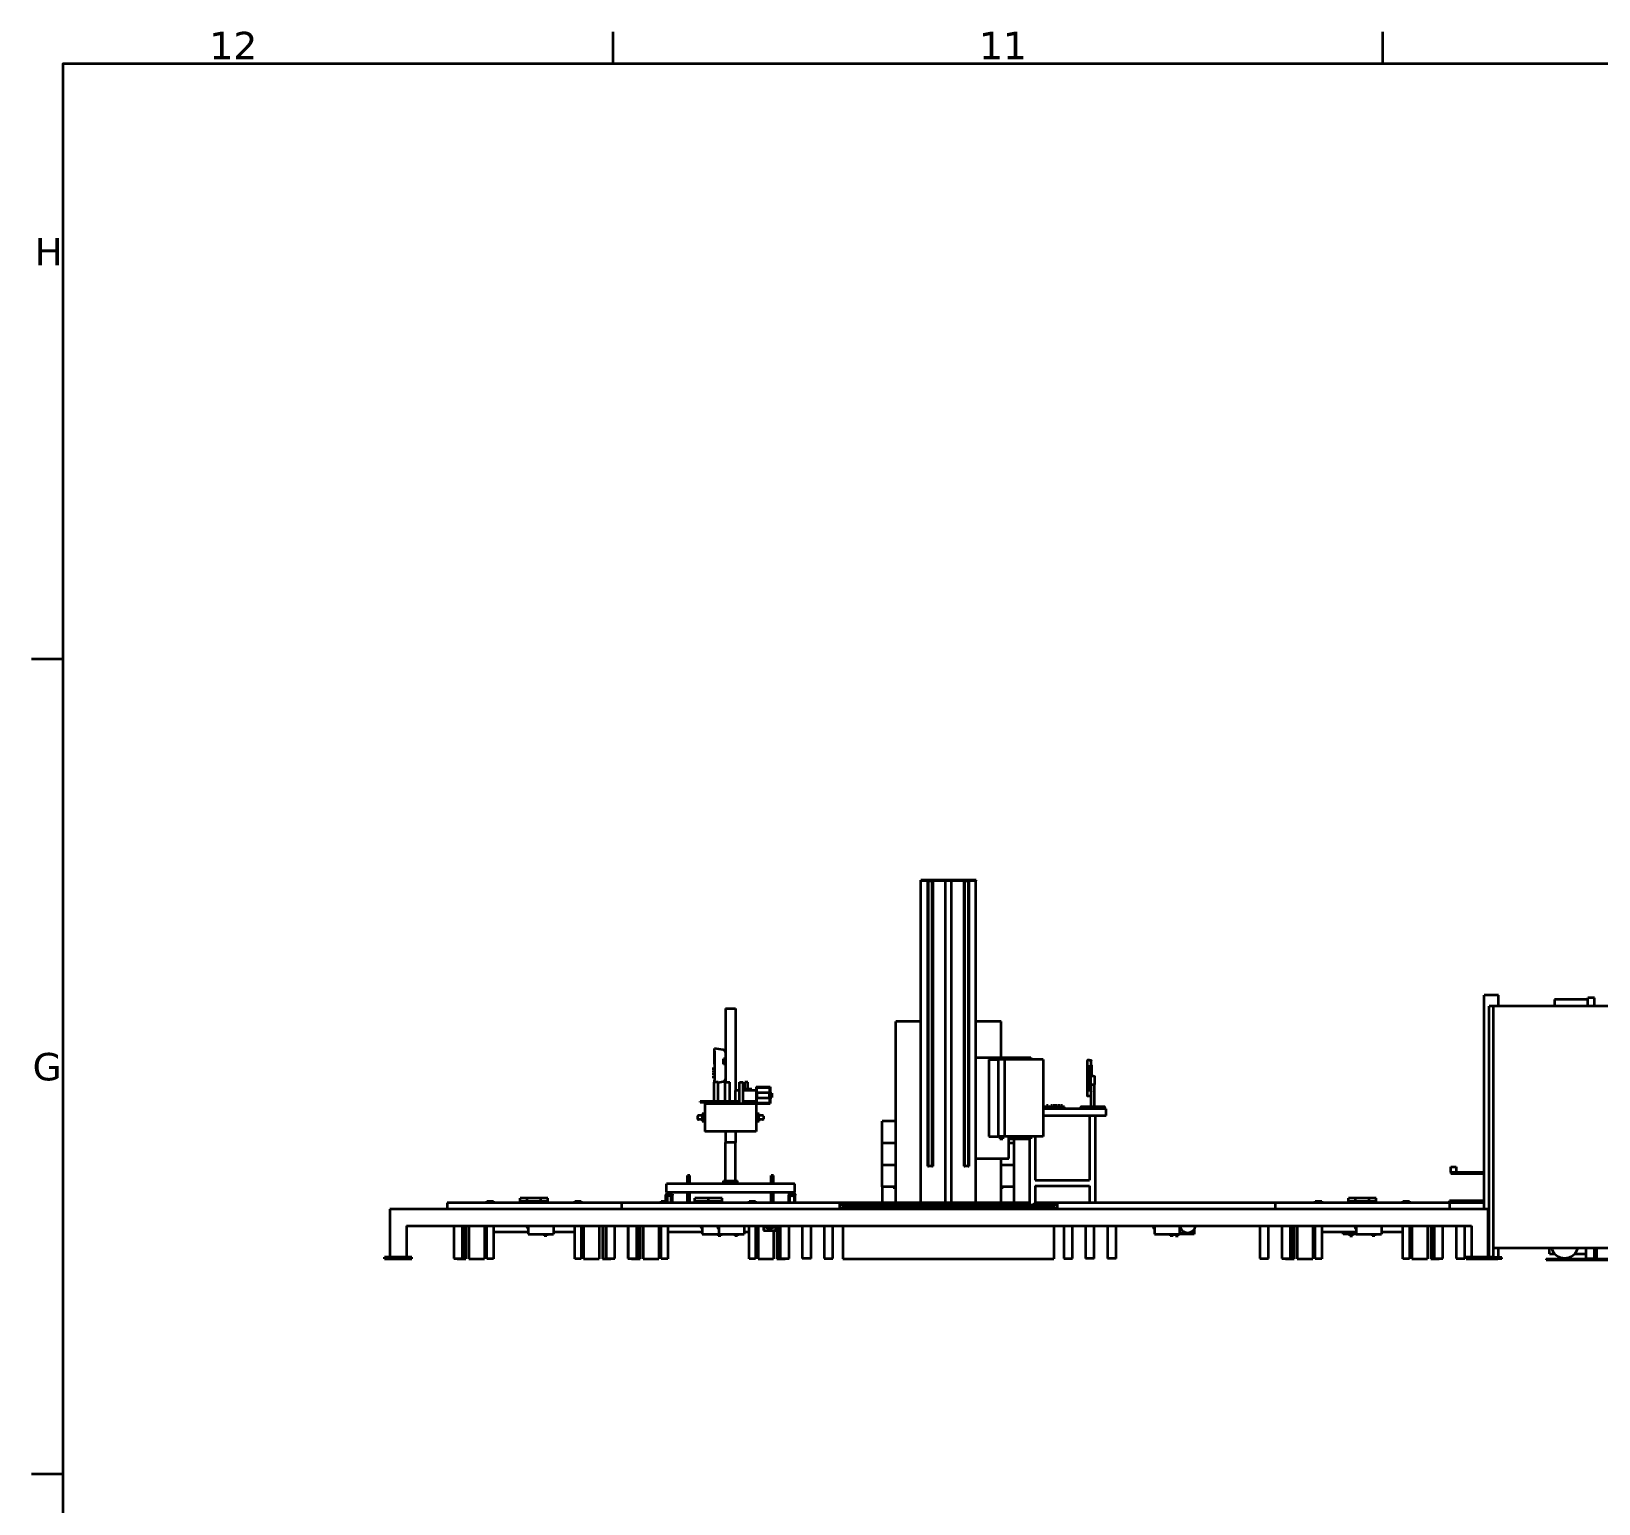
# Model space of a CAD drawing. Header units: millimetres. Extents: x 0 to 84100, y 0 to 59400.
# Drawn here: x 1710 to 15983, y 44282 to 57695 of the extents above; entities that cross this region are included whole.
import ezdxf

# ---------------------------------------------------------------- set-up
doc = ezdxf.new("R2010")
doc.units = ezdxf.units.MM
doc.header["$LTSCALE"] = 100
doc.layers.add('Border (ISO)', color=7, linetype='Continuous', lineweight=35)
doc.layers.add('Visible (ISO)', color=7, linetype='Continuous', lineweight=35)
doc.styles.add('Note Text (ISO)', font='verdana.ttf')

# ---------------------------------------------------------------- blocks, each defined once
blk = doc.blocks.new('Borders Default Border')
at = {"layer": 'Border (ISO)'}
for p, q in [((70.08, 574), (70.08, 576.9)), ((140.17, 574), (140.17, 576.9)), ((20, 519.75), (17.1, 519.75)), ((20, 445.5), (17.1, 445.5))]:
    blk.add_line(p, q, dxfattribs=at)
at = {"layer": 'Border (ISO)', "flags": 128}
blk.add_lwpolyline([(20, 20), (20, 574), (821, 574), (821, 20), (20, 20)], dxfattribs=at)
at = {"layer": 'Border (ISO)', "char_height": 2.5, "attachment_point": 7, "style": 'Note Text (ISO)'}
for s, insert in [('12', (33.31, 574.4)), ('11', (103.4, 574.4)), ('H', (17.39, 555.62)), ('G', (17.21, 481.33))]:
    blk.add_mtext(s, dxfattribs=dict(at, insert=insert))

msp = doc.modelspace()

# ---------------------------------------------------------------- linework, layer by layer
at = {"layer": 'Visible (ISO)'}
for p, q in [((10312.95, 49960.57), (9808.95, 49960.57)), ((9808.95, 49955.57), (9808.95, 49960.57)), ((9870.95, 49955.57), (9808.95, 49955.57)), ((9810.95, 47023.57), (9810.95, 49955.57)), ((9870.95, 49955.57), (9874.95, 49955.57)), ((9870.95, 49955.57), (9870.95, 47355.57)), ((9874.95, 49955.57), (9880.95, 49955.57)), ((9880.95, 47355.57), (9880.95, 49955.57)), ((9880.95, 49955.57), (9910.95, 49955.57)), ((9910.95, 49955.57), (9910.95, 47355.57)), ((9910.95, 49955.57), (9916.95, 49955.57)), ((9916.95, 49955.57), (9920.95, 49955.57)), ((10200.95, 49955.57), (9920.95, 49955.57)), ((9920.95, 47355.57), (9920.95, 49955.57)), ((10035.95, 47023.57), (10035.95, 49955.57)), ((10085.95, 49955.57), (10085.95, 47023.57)), ((10200.95, 49955.57), (10204.95, 49955.57)), ((10200.95, 49955.57), (10200.95, 47355.57)), ((10204.95, 49955.57), (10210.95, 49955.57)), ((10210.95, 49955.57), (10240.95, 49955.57)), ((10210.95, 47355.57), (10210.95, 49955.57)), ((10240.95, 49955.57), (10246.95, 49955.57)), ((10240.95, 49955.57), (10240.95, 47355.57)), ((10246.95, 49955.57), (10250.95, 49955.57)), ((10312.95, 49955.57), (10250.95, 49955.57)), ((10250.95, 47355.57), (10250.95, 49955.57)), ((10310.95, 47023.57), (10310.95, 49955.57)), ((10312.95, 49955.57), (10312.95, 49960.57)), ((14939.45, 46963.57), (14939.45, 48913.57)), ((15071.45, 48913.57), (14939.45, 48913.57)), ((15025.45, 48813.57), (14985.45, 48813.57)), ((14985.45, 46528.57), (14985.45, 48813.57)), ((16525.45, 48813.57), (15025.45, 48813.57)), ((15025.45, 46521.57), (15025.45, 48813.57)), ((15071.45, 48813.57), (15071.45, 48913.57)), ((15580.45, 48875.57), (15580.45, 48813.57)), ((15885.45, 48875.57), (15580.45, 48875.57)), ((15885.45, 48813.57), (15885.45, 48890.57)), ((15945.45, 48890.57), (15885.45, 48890.57)), ((15945.45, 48813.57), (15945.45, 48890.57)), ((8031.48, 48792.11), (8123.42, 48792.11)), ((8031.48, 48792.11), (8031.48, 48123.08)), ((8031.73, 48792.36), (8123.17, 48792.36)), ((8031.73, 48792.11), (8031.73, 48792.36)), ((8123.17, 48792.11), (8123.17, 48792.36)), ((8123.42, 48792.11), (8123.42, 48046.88)), ((9580.95, 47023.57), (9580.95, 48673.57)), ((9810.95, 48673.57), (9580.95, 48673.57)), ((10540.95, 48673.57), (10310.95, 48673.57)), ((10540.95, 48346.75), (10540.95, 48673.57)), ((7930.13, 48416.57), (7929.88, 48416.57)), ((7929.88, 48284.36), (7929.88, 48416.57)), ((7930.13, 48404.26), (7930.13, 48429.27)), ((8010.74, 48415.06), (7930.13, 48429.27)), ((7930.13, 48404.26), (7930.13, 48139.06)), ((7930.13, 48253.88), (7922.51, 48253.88)), ((7922.51, 48234.83), (7922.51, 48253.88)), ((7930.13, 48284.36), (7929.88, 48284.36)), ((8031.48, 48335.16), (8013.95, 48335.16)), ((8013.95, 48284.36), (8013.95, 48335.16)), ((8031.48, 48284.36), (8013.95, 48284.36)), ((10310.95, 48346.75), (10529.35, 48346.75)), ((10428.69, 48326.75), (10430.5, 48326.75)), ((10428.69, 48326.75), (10428.69, 47626.75)), ((10430.5, 48326.75), (10514.33, 48326.75)), ((10430.5, 48326.75), (10430.5, 47626.75)), ((10571.2, 48326.75), (10514.33, 48326.75)), ((10514.33, 48326.75), (10514.33, 47626.75)), ((10529.35, 48346.75), (10556.18, 48346.75)), ((10529.35, 48346.75), (10529.35, 48326.75)), ((10556.18, 48346.75), (10610.95, 48346.75)), ((10556.18, 48346.75), (10556.18, 48326.75)), ((10922.99, 48326.75), (10571.2, 48326.75)), ((10571.2, 48326.75), (10571.2, 47626.75)), ((10610.95, 48326.75), (10610.95, 48346.75)), ((10610.95, 48346.75), (10810.95, 48346.75)), ((10810.95, 48346.75), (10810.95, 48326.75)), ((10924.9, 48326.75), (10922.99, 48326.75)), ((10924.9, 48326.75), (10924.9, 47626.75)), ((11326.35, 48320.1), (11326.35, 47995.04)), ((11343.73, 48322.57), (11328.82, 48322.57)), ((11343.73, 48322.57), (11358.27, 48322.57)), ((11351.01, 48277.57), (11348.55, 48277.57)), ((11348.55, 48037.57), (11348.55, 48277.57)), ((11351.01, 48277.57), (11360.99, 48277.57)), ((11354.12, 48247.57), (11354.12, 48056.63)), ((11354.23, 48247.57), (11354.12, 48247.57)), ((11354.23, 48056.63), (11354.23, 48247.57)), ((11354.41, 48247.57), (11354.41, 48056.63)), ((11354.52, 48247.57), (11354.41, 48247.57)), ((11354.52, 48056.63), (11354.52, 48247.57)), ((11354.69, 48247.57), (11354.69, 48056.63)), ((11354.81, 48247.57), (11354.69, 48247.57)), ((11354.81, 48056.63), (11354.81, 48247.57)), ((11354.98, 48247.57), (11354.98, 48056.63)), ((11355.09, 48247.57), (11354.98, 48247.57)), ((11355.09, 48056.63), (11355.09, 48247.57)), ((11360.74, 48277.57), (11360.74, 48320.1)), ((11363.46, 48275.1), (11363.46, 48177.57)), ((7930.13, 48234.83), (7922.51, 48234.83)), ((7930.13, 48228.48), (7922.51, 48228.48)), ((7922.51, 48209.43), (7922.51, 48228.48)), ((7930.13, 48209.43), (7922.51, 48209.43)), ((7930.13, 48203.08), (7922.51, 48203.08)), ((7922.51, 48184.03), (7922.51, 48203.08)), ((7930.13, 48184.03), (7922.51, 48184.03)), ((7930.13, 48177.68), (7922.51, 48177.68)), ((7922.51, 48158.63), (7922.51, 48177.68)), ((7930.13, 48158.63), (7922.51, 48158.63)), ((7963.86, 48123.08), (7928.3, 48123.08)), ((7928.3, 47945.28), (7928.3, 48123.08)), ((7930.13, 48123.08), (7930.13, 48139.06)), ((7963.86, 48119.99), (8010.74, 48128.26)), ((7963.86, 47945.28), (7963.86, 48123.08)), ((8027.21, 48123.08), (8070.39, 48123.08)), ((8027.21, 47945.28), (8027.21, 48123.08)), ((8070.39, 47945.28), (8070.39, 48123.08)), ((8158.17, 48123.08), (8191.19, 48123.08)), ((8158.17, 47926.23), (8158.17, 48123.08)), ((8191.19, 47926.23), (8191.19, 48123.08)), ((8234.22, 48123.08), (8208.82, 48123.08)), ((8208.82, 48057.04), (8208.82, 48123.08)), ((8234.22, 48057.04), (8234.22, 48123.08)), ((11355.69, 48177.57), (11355.69, 48097.57)), ((11383.14, 48177.57), (11355.69, 48177.57)), ((11383.14, 48177.57), (11388.84, 48177.57)), ((11389.52, 48099.96), (11389.52, 47900.11)), ((11391.31, 48175.1), (11391.31, 48100.04)), ((8158.17, 48046.88), (8122.46, 48046.88)), ((8122.46, 47945.28), (8122.46, 48046.88)), ((8269.78, 48057.04), (8191.19, 48057.04)), ((8310.42, 48046.88), (8191.19, 48046.88)), ((8269.78, 48046.88), (8269.78, 48057.04)), ((8310.42, 48078.63), (8310.42, 47926.23)), ((8310.42, 48078.63), (8437.42, 48078.63)), ((8315.5, 48073.55), (8432.34, 48073.55)), ((8315.5, 48025.29), (8315.5, 48073.55)), ((8432.34, 48025.29), (8315.5, 48025.29)), ((8315.5, 48025.29), (8315.5, 47979.57)), ((8315.5, 47979.57), (8432.34, 47979.57)), ((8315.5, 47931.31), (8315.5, 47979.57)), ((8432.34, 48073.55), (8432.34, 48025.29)), ((8432.34, 47979.57), (8432.34, 48025.29)), ((8432.34, 47979.57), (8432.34, 47931.31)), ((8437.42, 48078.63), (8437.42, 47926.23)), ((8437.42, 48022.75), (8453.37, 48022.75)), ((8437.42, 47982.11), (8453.37, 47982.11)), ((8453.37, 48022.75), (8453.37, 47982.11)), ((11343.73, 47992.57), (11328.82, 47992.57)), ((11358.27, 47992.57), (11343.73, 47992.57)), ((11351.01, 48037.57), (11348.55, 48037.57)), ((11360.99, 48037.57), (11351.01, 48037.57)), ((11354.12, 48056.63), (11354.23, 48056.63)), ((11354.41, 48056.63), (11354.52, 48056.63)), ((11354.69, 48056.63), (11354.81, 48056.63)), ((11354.98, 48056.63), (11355.09, 48056.63)), ((11383.14, 48097.57), (11355.69, 48097.57)), ((11360.74, 47995.04), (11360.74, 48037.57)), ((11362.54, 47900.11), (11362.54, 48095.03)), ((11384.85, 48097.57), (11383.14, 48097.57)), ((7819.08, 47818.28), (7785.48, 47818.28)), ((8092.13, 47945.28), (7800.03, 47945.28)), ((7800.03, 47938.93), (7800.03, 47945.28)), ((7800.03, 47938.93), (8092.13, 47938.93)), ((7844.48, 47832.25), (7817.81, 47832.25)), ((7817.81, 47832.25), (7817.81, 47818.28)), ((7819.08, 47830.98), (7819.08, 47767.48)), ((7831.78, 47830.98), (7819.08, 47830.98)), ((7831.78, 47767.48), (7831.78, 47830.98)), ((7844.48, 47818.28), (7831.78, 47818.28)), ((7844.48, 47926.23), (7844.48, 47672.23)), ((7844.48, 47926.23), (8310.42, 47926.23)), ((7919.41, 47926.23), (7919.41, 47938.93)), ((7972.75, 47926.23), (7972.75, 47938.93)), ((8027.21, 47926.23), (8027.21, 47938.93)), ((8070.39, 47926.23), (8070.39, 47938.93)), ((8158.17, 47945.28), (8092.13, 47945.28)), ((8092.13, 47938.93), (8092.13, 47945.28)), ((8092.13, 47938.93), (8158.17, 47938.93)), ((8123.42, 47938.93), (8123.42, 47926.23)), ((8310.42, 47945.28), (8191.19, 47945.28)), ((8191.19, 47938.93), (8310.42, 47938.93)), ((8259.62, 47926.23), (8259.62, 47938.93)), ((8310.42, 47926.23), (8437.42, 47926.23)), ((8310.42, 47926.23), (8310.42, 47672.23)), ((8337.09, 47832.25), (8310.42, 47832.25)), ((8323.12, 47818.28), (8310.42, 47818.28)), ((8432.34, 47931.31), (8315.5, 47931.31)), ((8323.12, 47830.98), (8323.12, 47767.48)), ((8335.82, 47830.98), (8323.12, 47830.98)), ((8335.82, 47767.48), (8335.82, 47830.98)), ((8369.42, 47818.28), (8335.82, 47818.28)), ((8337.09, 47818.28), (8337.09, 47832.25)), ((11498.3, 47877.57), (10924.9, 47877.57)), ((10924.9, 47816.64), (11498.3, 47816.64)), ((11119.69, 47897.57), (10932.69, 47897.57)), ((10932.69, 47877.57), (10932.69, 47897.57)), ((10954.31, 47897.57), (10955.19, 47907.57)), ((10970.44, 47907.57), (10955.19, 47907.57)), ((10970.94, 47907.57), (10970.44, 47907.57)), ((10971.31, 47897.57), (10970.44, 47907.57)), ((10971.81, 47897.57), (10970.94, 47907.57)), ((10993.31, 47897.57), (10994.19, 47907.57)), ((11009.44, 47907.57), (10994.19, 47907.57)), ((11010.31, 47897.57), (11009.44, 47907.57)), ((11015.81, 47897.57), (11016.69, 47907.57)), ((11031.94, 47907.57), (11016.69, 47907.57)), ((11039.19, 47907.57), (11031.94, 47907.57)), ((11032.81, 47897.57), (11031.94, 47907.57)), ((11038.31, 47897.57), (11039.19, 47907.57)), ((11054.44, 47907.57), (11039.19, 47907.57)), ((11055.44, 47907.57), (11054.44, 47907.57)), ((11055.31, 47897.57), (11054.44, 47907.57)), ((11056.31, 47897.57), (11055.44, 47907.57)), ((11060.81, 47897.57), (11061.69, 47907.57)), ((11076.94, 47907.57), (11061.69, 47907.57)), ((11077.81, 47897.57), (11076.94, 47907.57)), ((11077.44, 47907.57), (11076.94, 47907.57)), ((11078.44, 47907.57), (11077.44, 47907.57)), ((11078.31, 47897.57), (11077.44, 47907.57)), ((11079.31, 47897.57), (11078.44, 47907.57)), ((11083.31, 47897.57), (11084.19, 47907.57)), ((11083.56, 47897.57), (11084.44, 47907.57)), ((11084.44, 47907.57), (11084.19, 47907.57)), ((11099.94, 47907.57), (11084.44, 47907.57)), ((11100.81, 47897.57), (11099.94, 47907.57)), ((11100.44, 47907.57), (11099.94, 47907.57)), ((11101.31, 47897.57), (11100.44, 47907.57)), ((11119.69, 47877.57), (11119.69, 47897.57)), ((11266.03, 47877.57), (11266.03, 47895.03)), ((11483.45, 47897.57), (11268.57, 47897.57)), ((11344.96, 47816.64), (11344.96, 47230.17)), ((11398.3, 47816.64), (11398.3, 47023.57)), ((11483.49, 47897.57), (11483.45, 47897.57)), ((11486.03, 47877.57), (11486.03, 47895.03)), ((11498.3, 47816.64), (11498.3, 47877.57)), ((7777.86, 47787.8), (7777.86, 47810.66)), ((7819.08, 47780.18), (7785.48, 47780.18)), ((7817.81, 47780.18), (7817.81, 47766.21)), ((7817.81, 47766.21), (7844.48, 47766.21)), ((7819.08, 47767.48), (7831.78, 47767.48)), ((7844.48, 47780.18), (7831.78, 47780.18)), ((8310.42, 47672.23), (7844.48, 47672.23)), ((8031.48, 47672.23), (8031.48, 47572.91)), ((8123.42, 47672.23), (8123.42, 47572.91)), ((8323.12, 47780.18), (8310.42, 47780.18)), ((8310.42, 47766.21), (8337.09, 47766.21)), ((8323.12, 47767.48), (8335.82, 47767.48)), ((8369.42, 47780.18), (8335.82, 47780.18)), ((8337.09, 47766.21), (8337.09, 47780.18)), ((8377.04, 47810.66), (8377.04, 47787.8)), ((9580.95, 47766.59), (9459.45, 47766.59)), ((9459.45, 47566.59), (9459.45, 47766.59)), ((8123.42, 47572.91), (8031.48, 47572.91)), ((8031.73, 47223.3), (8031.73, 47572.91)), ((8123.17, 47223.3), (8123.17, 47572.91)), ((9580.95, 47566.59), (9459.45, 47566.59)), ((9580.95, 47566.58), (9459.45, 47566.58)), ((9459.45, 47366.58), (9459.45, 47566.58)), ((10428.69, 47626.75), (10430.5, 47626.75)), ((10430.5, 47626.75), (10514.33, 47626.75)), ((10571.2, 47626.75), (10514.33, 47626.75)), ((10529.35, 47626.75), (10529.35, 47606.75)), ((10529.35, 47606.75), (10556.18, 47606.75)), ((10556.18, 47626.75), (10556.18, 47606.75)), ((10922.99, 47626.75), (10571.2, 47626.75)), ((10610.95, 47426.75), (10610.95, 47626.75)), ((10610.95, 47606.75), (10810.95, 47606.75)), ((10659.45, 47566.59), (10610.95, 47566.59)), ((10659.45, 47566.58), (10610.95, 47566.58)), ((10659.45, 47566.59), (10659.45, 47606.75)), ((10659.45, 47366.58), (10659.45, 47566.58)), ((10798.3, 47606.75), (10798.3, 47005.57)), ((10810.95, 47626.75), (10810.95, 47606.75)), ((10851.63, 47626.75), (10851.63, 47230.17)), ((10924.9, 47626.75), (10922.99, 47626.75)), ((10310.95, 47426.75), (10610.95, 47426.75)), ((10540.95, 47023.57), (10540.95, 47426.75)), ((7706.61, 47271.56), (7686.29, 47271.56)), ((7686.29, 47195.36), (7686.29, 47271.56)), ((7706.61, 47195.36), (7706.61, 47271.56)), ((8468.61, 47271.56), (8448.29, 47271.56)), ((8448.29, 47195.36), (8448.29, 47271.56)), ((8468.61, 47195.36), (8468.61, 47271.56)), ((9580.95, 47366.58), (9459.45, 47366.58)), ((9580.95, 47366.57), (9459.45, 47366.57)), ((9459.45, 47166.57), (9459.45, 47366.57)), ((9874.95, 47355.57), (9870.95, 47355.57)), ((9874.95, 47355.57), (9880.95, 47355.57)), ((9910.95, 47355.57), (9880.95, 47355.57)), ((9910.95, 47355.57), (9916.95, 47355.57)), ((9920.95, 47355.57), (9916.95, 47355.57)), ((10204.95, 47355.57), (10200.95, 47355.57)), ((10204.95, 47355.57), (10210.95, 47355.57)), ((10240.95, 47355.57), (10210.95, 47355.57)), ((10240.95, 47355.57), (10246.95, 47355.57)), ((10250.95, 47355.57), (10246.95, 47355.57)), ((10659.45, 47366.58), (10540.95, 47366.58)), ((10659.45, 47366.57), (10540.95, 47366.57)), ((10659.45, 47166.57), (10659.45, 47366.57)), ((14636.45, 47351.17), (14686.45, 47351.17)), ((14636.45, 47301.17), (14636.45, 47351.17)), ((14636.45, 47301.17), (14686.45, 47301.17)), ((14636.45, 47301.17), (14636.45, 47289.17)), ((14636.45, 47289.17), (14939.45, 47289.17)), ((14686.45, 47351.17), (14686.45, 47301.17)), ((14686.45, 47301.17), (14939.45, 47301.17)), ((7489.44, 47101.38), (7489.44, 47102.65)), ((7489.44, 47101.38), (7489.44, 47092.49)), ((7493.25, 47195.36), (7494.52, 47195.36)), ((7493.25, 47119.16), (7493.25, 47195.36)), ((7494.52, 47119.16), (7493.25, 47119.16)), ((7544.05, 47106.46), (7493.25, 47106.46)), ((8660.38, 47195.36), (7494.52, 47195.36)), ((7494.52, 47119.16), (8660.38, 47119.16)), ((7505.95, 47106.46), (7505.95, 47119.16)), ((7531.35, 47106.46), (7531.35, 47119.16)), ((7547.86, 47101.38), (7547.86, 47102.65)), ((7547.86, 47101.38), (7547.86, 47092.49)), ((7686.29, 47023.57), (7686.29, 47119.16)), ((7706.61, 47023.57), (7706.61, 47119.16)), ((8013.95, 47223.3), (8140.95, 47223.3)), ((8013.95, 47211.87), (8013.95, 47223.3)), ((8013.95, 47211.87), (8140.95, 47211.87)), ((8013.95, 47205.52), (8140.95, 47205.52)), ((8013.95, 47195.36), (8013.95, 47205.52)), ((8029.19, 47205.52), (8029.19, 47211.87)), ((8125.71, 47205.52), (8125.71, 47211.87)), ((8140.95, 47211.87), (8140.95, 47223.3)), ((8140.95, 47195.36), (8140.95, 47205.52)), ((8448.29, 47023.57), (8448.29, 47119.16)), ((8468.61, 47023.57), (8468.61, 47119.16)), ((8607.04, 47102.65), (8607.04, 47101.38)), ((8607.04, 47101.38), (8607.04, 47092.49)), ((8610.85, 47106.46), (8661.65, 47106.46)), ((8623.55, 47119.16), (8623.55, 47106.46)), ((8648.95, 47119.16), (8648.95, 47106.46)), ((8660.38, 47195.36), (8661.65, 47195.36)), ((8661.65, 47119.16), (8660.38, 47119.16)), ((8661.65, 47119.16), (8661.65, 47195.36)), ((8665.46, 47102.65), (8665.46, 47101.38)), ((8665.46, 47101.38), (8665.46, 47092.49)), ((9459.45, 47166.57), (9459.45, 47023.57)), ((9580.95, 47166.57), (9459.45, 47166.57)), ((9571.45, 47149.57), (9571.45, 47166.57)), ((9580.95, 47149.57), (9571.45, 47149.57)), ((10659.45, 47166.57), (10540.95, 47166.57)), ((10547.45, 47149.57), (10540.95, 47149.57)), ((10547.45, 47166.57), (10547.45, 47149.57)), ((10659.45, 47023.57), (10659.45, 47166.57)), ((10851.63, 47230.17), (11344.96, 47230.17)), ((10851.63, 47176.84), (10851.63, 47014.45)), ((10851.63, 47176.84), (11344.96, 47176.84)), ((11344.96, 47176.84), (11344.96, 47023.57)), ((14974.95, 46963.57), (4974.95, 46963.57)), ((4974.95, 46963.57), (4974.95, 46528.57)), ((7084.95, 47023.57), (5496.95, 47023.57)), ((5496.95, 47023.57), (5496.95, 46963.57)), ((5857.95, 47038.57), (5917.95, 47038.57)), ((5857.95, 47023.57), (5857.95, 47038.57)), ((5917.95, 47038.57), (5917.95, 47023.57)), ((6225.45, 47063.57), (6162.95, 47063.57)), ((6162.95, 47038.57), (6162.95, 47063.57)), ((6162.95, 47038.57), (6225.45, 47038.57)), ((6350.45, 47063.57), (6225.45, 47063.57)), ((6225.45, 47038.57), (6225.45, 47063.57)), ((6225.45, 47038.57), (6350.45, 47038.57)), ((6350.45, 47038.57), (6350.45, 47063.57)), ((6412.95, 47063.57), (6350.45, 47063.57)), ((6350.45, 47038.57), (6412.95, 47038.57)), ((6412.95, 47038.57), (6412.95, 47063.57)), ((6657.95, 47023.57), (6657.95, 47038.57)), ((6657.95, 47038.57), (6717.95, 47038.57)), ((6717.95, 47038.57), (6717.95, 47023.57)), ((7084.95, 47023.57), (7084.95, 46963.57)), ((9069.95, 47023.57), (7084.95, 47023.57)), ((7084.95, 47023.57), (7084.95, 46963.57)), ((7445.95, 47038.57), (7489.44, 47038.57)), ((7445.95, 47023.57), (7445.95, 47038.57)), ((7484.36, 47027.07), (7484.36, 47031.9)), ((7489.44, 47031.9), (7484.36, 47031.9)), ((7484.36, 47023.57), (7484.36, 47027.07)), ((7489.44, 47027.07), (7484.36, 47027.07)), ((7489.44, 47092.49), (7547.86, 47092.49)), ((7489.44, 47023.59), (7489.44, 47092.49)), ((7489.44, 47023.59), (7489.44, 47023.57)), ((7497.82, 47092.49), (7497.82, 47023.59)), ((7497.82, 47038.57), (7498.96, 47038.57)), ((7497.82, 47030.88), (7498.96, 47030.88)), ((7497.82, 47023.57), (7497.82, 47023.59)), ((7498.96, 47061.39), (7498.96, 47023.57)), ((7498.96, 47061.39), (7499.6, 47061.39)), ((7499.6, 47077.87), (7499.6, 47023.57)), ((7512.3, 47090.57), (7525, 47090.57)), ((7537.7, 47023.57), (7537.7, 47077.87)), ((7537.7, 47061.39), (7538.33, 47061.39)), ((7538.33, 47023.57), (7538.33, 47061.39)), ((7538.33, 47030.88), (7539.48, 47030.88)), ((7539.48, 47092.49), (7539.48, 47023.59)), ((7539.48, 47023.57), (7539.48, 47023.59)), ((7547.86, 47023.59), (7547.86, 47092.49)), ((7547.86, 47031.9), (7552.94, 47031.9)), ((7547.86, 47027.07), (7552.94, 47027.07)), ((7547.86, 47023.59), (7547.86, 47023.57)), ((7552.94, 47027.07), (7552.94, 47031.9)), ((7552.94, 47023.57), (7552.94, 47027.07)), ((7750.95, 47038.57), (7750.95, 47063.57)), ((7875.95, 47063.57), (7750.95, 47063.57)), ((7750.95, 47038.57), (7875.95, 47038.57)), ((8000.95, 47063.57), (7875.95, 47063.57)), ((7875.95, 47038.57), (7875.95, 47063.57)), ((7875.95, 47038.57), (8000.95, 47038.57)), ((8000.95, 47038.57), (8000.95, 47063.57)), ((8245.95, 47023.57), (8245.95, 47038.57)), ((8245.95, 47038.57), (8305.95, 47038.57)), ((8305.95, 47038.57), (8305.95, 47023.57)), ((8601.96, 47027.07), (8601.96, 47031.9)), ((8607.04, 47031.9), (8601.96, 47031.9)), ((8601.96, 47023.57), (8601.96, 47027.07)), ((8607.04, 47027.07), (8601.96, 47027.07)), ((8607.04, 47023.59), (8607.04, 47092.49)), ((8665.46, 47092.49), (8607.04, 47092.49)), ((8607.04, 47023.59), (8607.04, 47023.57)), ((8615.42, 47092.49), (8615.42, 47023.59)), ((8615.42, 47030.88), (8616.56, 47030.88)), ((8615.42, 47023.57), (8615.42, 47023.59)), ((8616.56, 47023.57), (8616.56, 47061.39)), ((8616.56, 47061.39), (8617.2, 47061.39)), ((8617.2, 47023.57), (8617.2, 47077.87)), ((8629.9, 47090.57), (8642.6, 47090.57)), ((8655.3, 47077.87), (8655.3, 47023.57)), ((8655.3, 47061.39), (8655.93, 47061.39)), ((8655.93, 47061.39), (8655.93, 47023.57)), ((8655.93, 47030.88), (8657.08, 47030.88)), ((8657.08, 47092.49), (8657.08, 47023.59)), ((8657.08, 47023.57), (8657.08, 47023.59)), ((8665.46, 47023.59), (8665.46, 47092.49)), ((8665.46, 47031.9), (8670.54, 47031.9)), ((8665.46, 47027.07), (8670.54, 47027.07)), ((8665.46, 47023.59), (8665.46, 47023.57)), ((8670.54, 47027.07), (8670.54, 47031.9)), ((8670.54, 47023.57), (8670.54, 47027.07)), ((9412.45, 47023.57), (9069.95, 47023.57)), ((9069.95, 47023.57), (9069.95, 46963.57)), ((9069.95, 47005.57), (9099.95, 47005.57)), ((9073.45, 46973.57), (11048.45, 46973.57)), ((9073.45, 46963.57), (9073.45, 46973.57)), ((9099.95, 47005.57), (11021.95, 47005.57)), ((9099.95, 47005.57), (9099.95, 46995.57)), ((11021.95, 46995.57), (9099.95, 46995.57)), ((11021.95, 46995.57), (9099.95, 46995.57)), ((9099.95, 46995.57), (9099.95, 46973.57)), ((10709.45, 47023.57), (9412.45, 47023.57)), ((9412.45, 47005.57), (9412.45, 47023.57)), ((10798.3, 47023.57), (10709.45, 47023.57)), ((10709.45, 47023.57), (10709.45, 47005.57)), ((11051.95, 47023.57), (10851.63, 47023.57)), ((11021.95, 47005.57), (11051.95, 47005.57)), ((11021.95, 47005.57), (11021.95, 46995.57)), ((11021.95, 46995.57), (11021.95, 46973.57)), ((11048.45, 46963.57), (11048.45, 46973.57)), ((13036.95, 47023.57), (11051.95, 47023.57)), ((11051.95, 47023.57), (11051.95, 46963.57)), ((14624.95, 47023.57), (13036.95, 47023.57)), ((13036.95, 47023.57), (13036.95, 46963.57)), ((13036.95, 47023.57), (13036.95, 46963.57)), ((13400.95, 47038.57), (13460.95, 47038.57)), ((13400.95, 47023.57), (13400.95, 47038.57)), ((13460.95, 47038.57), (13460.95, 47023.57)), ((13768.45, 47063.57), (13705.95, 47063.57)), ((13705.95, 47038.57), (13705.95, 47063.57)), ((13705.95, 47038.57), (13768.45, 47038.57)), ((13893.45, 47063.57), (13768.45, 47063.57)), ((13768.45, 47038.57), (13768.45, 47063.57)), ((13768.45, 47038.57), (13893.45, 47038.57)), ((13893.45, 47038.57), (13893.45, 47063.57)), ((13955.95, 47063.57), (13893.45, 47063.57)), ((13893.45, 47038.57), (13955.95, 47038.57)), ((13955.95, 47038.57), (13955.95, 47063.57)), ((14200.95, 47023.57), (14200.95, 47038.57)), ((14200.95, 47038.57), (14260.95, 47038.57)), ((14260.95, 47038.57), (14260.95, 47023.57)), ((14791.62, 47039.57), (14624.95, 47039.57)), ((14624.95, 47023.57), (14624.95, 47039.57)), ((14939.45, 47023.57), (14624.95, 47023.57)), ((14624.95, 47023.57), (14624.95, 46963.57)), ((14939.45, 47039.57), (14791.62, 47039.57)), ((14791.62, 47023.57), (14791.62, 47039.57)), ((14974.95, 46963.57), (14974.95, 46528.57)), ((5124.95, 46813.57), (5124.95, 46528.57)), ((5124.95, 46813.57), (14824.95, 46813.57)), ((5556.95, 46813.57), (5556.95, 46514.57)), ((5636.95, 46514.57), (5636.95, 46813.57)), ((5658.66, 46513.57), (5658.66, 46813.57)), ((5665.73, 46813.57), (5665.73, 46513.57)), ((5695.02, 46813.57), (5695.02, 46513.57)), ((5836.44, 46813.57), (5836.44, 46513.57)), ((5857.95, 46513.57), (5857.95, 46813.57)), ((5917.95, 46813.57), (5917.95, 46513.57)), ((6234.95, 46755.57), (5917.95, 46755.57)), ((6234.95, 46813.57), (6234.95, 46737.57)), ((6234.95, 46737.57), (6464.95, 46737.57)), ((6379.95, 46737.57), (6379.95, 46723.07)), ((6404.95, 46723.07), (6379.95, 46723.07)), ((6404.95, 46737.57), (6404.95, 46723.07)), ((6464.95, 46813.57), (6464.95, 46737.57)), ((6657.95, 46755.57), (6464.95, 46755.57)), ((6657.95, 46513.57), (6657.95, 46813.57)), ((6717.95, 46813.57), (6717.95, 46513.57)), ((6739.46, 46813.57), (6739.46, 46513.57)), ((6880.88, 46813.57), (6880.88, 46513.57)), ((6910.17, 46813.57), (6910.17, 46513.57)), ((6917.24, 46813.57), (6917.24, 46513.57)), ((6944.95, 46813.57), (6944.95, 46514.57)), ((7024.95, 46514.57), (7024.95, 46813.57)), ((7141.95, 46813.57), (7141.95, 46514.57)), ((7144.95, 46813.57), (7144.95, 46514.57)), ((7224.95, 46514.57), (7224.95, 46813.57)), ((7246.66, 46513.57), (7246.66, 46813.57)), ((7253.73, 46813.57), (7253.73, 46513.57)), ((7283.02, 46813.57), (7283.02, 46513.57)), ((7424.44, 46813.57), (7424.44, 46513.57)), ((7445.95, 46513.57), (7445.95, 46813.57)), ((7505.95, 46813.57), (7505.95, 46513.57)), ((7819.95, 46755.57), (7505.95, 46755.57)), ((7819.95, 46813.57), (7819.95, 46737.57)), ((7819.95, 46737.57), (7969.95, 46737.57)), ((7964.95, 46737.57), (7964.95, 46723.07)), ((7989.95, 46723.07), (7964.95, 46723.07)), ((7969.95, 46813.57), (7969.95, 46737.57)), ((7969.95, 46737.57), (8199.95, 46737.57)), ((7989.95, 46737.57), (7989.95, 46723.07)), ((8114.95, 46737.57), (8114.95, 46723.07)), ((8139.95, 46723.07), (8114.95, 46723.07)), ((8139.95, 46737.57), (8139.95, 46723.07)), ((8199.95, 46813.57), (8199.95, 46737.57)), ((8245.95, 46755.57), (8199.95, 46755.57)), ((8245.95, 46513.57), (8245.95, 46813.57)), ((8305.95, 46813.57), (8305.95, 46513.57)), ((8327.46, 46813.57), (8327.46, 46513.57)), ((8375.95, 46813.57), (8375.95, 46770.57)), ((8375.95, 46770.57), (8490.95, 46770.57)), ((8468.88, 46770.57), (8468.88, 46513.57)), ((8490.95, 46770.57), (8490.95, 46813.57)), ((8498.17, 46813.57), (8498.17, 46513.57)), ((8505.24, 46813.57), (8505.24, 46513.57)), ((8529.95, 46813.57), (8529.95, 46514.57)), ((8609.95, 46514.57), (8609.95, 46813.57)), ((8729.95, 46813.57), (8729.95, 46514.57)), ((8809.95, 46514.57), (8809.95, 46813.57)), ((8929.95, 46813.57), (8929.95, 46514.57)), ((9009.95, 46514.57), (9009.95, 46813.57)), ((9099.95, 46813.57), (9099.95, 46513.57)), ((11021.95, 46813.57), (11021.95, 46513.57)), ((11111.95, 46813.57), (11111.95, 46514.57)), ((11191.95, 46514.57), (11191.95, 46813.57)), ((11308.95, 46813.57), (11308.95, 46514.57)), ((11388.95, 46514.57), (11388.95, 46813.57)), ((11508.95, 46813.57), (11508.95, 46514.57)), ((11588.95, 46514.57), (11588.95, 46813.57)), ((11936.95, 46813.57), (11936.95, 46737.57)), ((11936.95, 46737.57), (12166.95, 46737.57)), ((12081.95, 46737.57), (12081.95, 46723.07)), ((12106.95, 46723.07), (12081.95, 46723.07)), ((12106.95, 46737.57), (12106.95, 46723.07)), ((12128.95, 46723.07), (12128.95, 46737.57)), ((12128.95, 46723.07), (12153.95, 46723.07)), ((12153.95, 46723.07), (12153.95, 46737.57)), ((12166.95, 46813.57), (12166.95, 46737.57)), ((12166.95, 46746.57), (12273.95, 46746.57)), ((12298.95, 46737.57), (12166.95, 46737.57)), ((12273.95, 46746.57), (12273.95, 46757.72)), ((12298.95, 46779.11), (12298.95, 46737.57)), ((12896.95, 46813.57), (12896.95, 46514.57)), ((12976.95, 46514.57), (12976.95, 46813.57)), ((13096.95, 46813.57), (13096.95, 46514.57)), ((13176.95, 46514.57), (13176.95, 46813.57)), ((13201.66, 46513.57), (13201.66, 46813.57)), ((13208.73, 46813.57), (13208.73, 46513.57)), ((13238.02, 46813.57), (13238.02, 46513.57)), ((13379.44, 46813.57), (13379.44, 46513.57)), ((13400.95, 46513.57), (13400.95, 46813.57)), ((13460.95, 46813.57), (13460.95, 46513.57)), ((13774.95, 46755.57), (13460.95, 46755.57)), ((13656.95, 46737.57), (13656.95, 46755.57)), ((13716.95, 46737.57), (13656.95, 46737.57)), ((13716.95, 46723.07), (13716.95, 46755.57)), ((13716.95, 46723.07), (13741.95, 46723.07)), ((13741.95, 46723.07), (13741.95, 46755.57)), ((13741.95, 46746.57), (13774.95, 46746.57)), ((13774.95, 46737.57), (13741.95, 46737.57)), ((13774.95, 46813.57), (13774.95, 46737.57)), ((13774.95, 46737.57), (14004.95, 46737.57)), ((13919.95, 46737.57), (13919.95, 46723.07)), ((13944.95, 46723.07), (13919.95, 46723.07)), ((13944.95, 46737.57), (13944.95, 46723.07)), ((14004.95, 46813.57), (14004.95, 46737.57)), ((14200.95, 46755.57), (14004.95, 46755.57)), ((14200.95, 46513.57), (14200.95, 46813.57)), ((14260.95, 46813.57), (14260.95, 46513.57)), ((14282.46, 46813.57), (14282.46, 46513.57)), ((14423.88, 46813.57), (14423.88, 46513.57)), ((14453.17, 46813.57), (14453.17, 46513.57)), ((14460.24, 46813.57), (14460.24, 46513.57)), ((14484.95, 46813.57), (14484.95, 46514.57)), ((14564.95, 46514.57), (14564.95, 46813.57)), ((14684.95, 46813.57), (14684.95, 46514.57)), ((14764.95, 46514.57), (14764.95, 46813.57)), ((14824.95, 46813.57), (14824.95, 46528.57)), ((15025.45, 46613.57), (16525.45, 46613.57)), ((15071.45, 46523.57), (15071.45, 46613.57)), ((15535.45, 46558.57), (15535.45, 46613.57)), ((15535.45, 46558.57), (15581.41, 46558.57)), ((15765.09, 46558.57), (15865.45, 46558.57)), ((15865.45, 46613.57), (15865.45, 46514.57)), ((15945.45, 46514.57), (15945.45, 46613.57)), ((15964.95, 46514.57), (15964.95, 46613.57)), ((4924.95, 46513.57), (4924.95, 46528.57)), ((5174.95, 46528.57), (4924.95, 46528.57)), ((4924.95, 46513.57), (5174.95, 46513.57)), ((5174.95, 46513.57), (5174.95, 46528.57)), ((5556.95, 46514.57), (5636.95, 46514.57)), ((5587.95, 46513.57), (5587.95, 46514.57)), ((5587.95, 46513.57), (5658.66, 46513.57)), ((5658.66, 46513.57), (5665.73, 46513.57)), ((5695.02, 46513.57), (5836.44, 46513.57)), ((5917.95, 46513.57), (5857.95, 46513.57)), ((6717.95, 46513.57), (6657.95, 46513.57)), ((6739.46, 46513.57), (6880.88, 46513.57)), ((6910.17, 46513.57), (6917.24, 46513.57)), ((6917.24, 46513.57), (6987.95, 46513.57)), ((6944.95, 46514.57), (7024.95, 46514.57)), ((6987.95, 46514.57), (6987.95, 46513.57)), ((7141.95, 46514.57), (7144.95, 46514.57)), ((7144.95, 46514.57), (7224.95, 46514.57)), ((7175.95, 46513.57), (7175.95, 46514.57)), ((7175.95, 46513.57), (7246.66, 46513.57)), ((7246.66, 46513.57), (7253.73, 46513.57)), ((7283.02, 46513.57), (7424.44, 46513.57)), ((7505.95, 46513.57), (7445.95, 46513.57)), ((8305.95, 46513.57), (8245.95, 46513.57)), ((8327.46, 46513.57), (8468.88, 46513.57)), ((8498.17, 46513.57), (8505.24, 46513.57)), ((8505.24, 46513.57), (8575.95, 46513.57)), ((8529.95, 46514.57), (8609.95, 46514.57)), ((8575.95, 46514.57), (8575.95, 46513.57)), ((8809.95, 46514.57), (8729.95, 46514.57)), ((8929.95, 46514.57), (9009.95, 46514.57)), ((9099.95, 46513.57), (11021.95, 46513.57)), ((11111.95, 46514.57), (11191.95, 46514.57)), ((11388.95, 46514.57), (11308.95, 46514.57)), ((11588.95, 46514.57), (11508.95, 46514.57)), ((12896.95, 46514.57), (12976.95, 46514.57)), ((13096.95, 46514.57), (13176.95, 46514.57)), ((13130.95, 46513.57), (13130.95, 46514.57)), ((13130.95, 46513.57), (13201.66, 46513.57)), ((13201.66, 46513.57), (13208.73, 46513.57)), ((13238.02, 46513.57), (13379.44, 46513.57)), ((13460.95, 46513.57), (13400.95, 46513.57)), ((14260.95, 46513.57), (14200.95, 46513.57)), ((14282.46, 46513.57), (14423.88, 46513.57)), ((14453.17, 46513.57), (14460.24, 46513.57)), ((14460.24, 46513.57), (14530.95, 46513.57)), ((14484.95, 46514.57), (14564.95, 46514.57)), ((14530.95, 46514.57), (14530.95, 46513.57)), ((14684.95, 46514.57), (14764.95, 46514.57)), ((14774.95, 46513.57), (14774.95, 46528.57)), ((15024.95, 46528.57), (14774.95, 46528.57)), ((14774.95, 46513.57), (14977.95, 46513.57)), ((15032.95, 46521.57), (14977.95, 46521.57)), ((14977.95, 46513.57), (14977.95, 46521.57)), ((14977.95, 46513.57), (15032.95, 46513.57)), ((15024.95, 46521.57), (15024.95, 46528.57)), ((15100.45, 46523.57), (15025.45, 46523.57)), ((15065.45, 46521.57), (15032.95, 46521.57)), ((15032.95, 46513.57), (15032.95, 46521.57)), ((15032.95, 46513.57), (15065.45, 46513.57)), ((15065.45, 46513.57), (15065.45, 46521.57)), ((15100.45, 46513.57), (15065.45, 46513.57)), ((15100.45, 46513.57), (15100.45, 46523.57)), ((15505.45, 46513.57), (15505.45, 46503.57)), ((15505.45, 46513.57), (16517.95, 46513.57)), ((15505.45, 46503.57), (37005.45, 46503.57)), ((15865.45, 46514.57), (15945.45, 46514.57)), ((15905.45, 46513.57), (15905.45, 46514.57)), ((15964.95, 46514.57), (15945.45, 46514.57))]:
    msp.add_line(p, q, dxfattribs=at)
for centre, radius, start, end in [((8006.33, 48390.05), 25.4, 8.109614, 80), ((8006.33, 48153.27), 25.4, 280, 351.890386), ((11360, 48095.03), 2.54, 0, 90), ((7785.48, 47810.66), 7.62, 90, 180), ((8369.42, 47810.66), 7.62, 0, 90), ((11268.57, 47895.03), 2.54, 90, 180), ((11360, 47900.11), 2.54, 270, 0), ((11392.06, 47900.11), 2.54, 180, 270), ((11483.49, 47895.03), 2.54, 0, 90), ((7785.48, 47787.8), 7.62, 180, 270), ((8369.42, 47787.8), 7.62, 270, 0), ((7493.25, 47102.65), 3.81, 90, 180), ((7544.05, 47102.65), 3.81, 0, 90), ((8610.85, 47102.65), 3.81, 90, 180), ((8661.65, 47102.65), 3.81, 0, 90), ((7512.3, 47077.87), 12.7, 90, 180), ((7525, 47077.87), 12.7, 0, 90), ((8629.9, 47077.87), 12.7, 90, 180), ((8642.6, 47077.87), 12.7, 0, 90), ((9166.2, 46974.57), 40, 50.805033, 129.194967), ((9267.19, 46974.57), 40, 50.805033, 129.194967), ((9364.7, 46974.57), 40, 50.805033, 129.194967), ((9465.63, 46974.57), 40, 50.805033, 129.194967), ((9664.07, 46974.57), 40, 50.805033, 129.194967), ((9862.51, 46974.57), 40, 50.805033, 129.194967), ((10060.95, 46974.57), 40, 50.805033, 129.194967), ((10259.39, 46974.57), 40, 50.805033, 129.194967), ((10457.83, 46974.57), 40, 50.805033, 129.194967), ((10656.27, 46974.57), 40, 50.805033, 129.194967), ((10754.2, 46974.57), 40, 50.805033, 129.194967), ((10854.71, 46974.57), 40, 50.805033, 129.194967), ((10952.7, 46974.57), 40, 50.805033, 129.194967), ((6293.35, 46822.07), 72.5, 186.732921, 216.339762), ((7878.35, 46822.07), 72.5, 186.732921, 216.339762), ((8028.35, 46822.07), 72.5, 186.732921, 216.339762), ((8433.45, 46862.57), 72.5, 222.521131, 317.478869), ((11995.35, 46822.07), 72.5, 186.732921, 216.339762), ((12240.55, 46822.07), 72.5, 186.732921, 353.267079), ((13833.35, 46822.07), 72.5, 186.732921, 216.339762), ((15673.25, 46643.37), 125, 193.792126, 346.207874)]:
    msp.add_arc(centre, radius, start, end, dxfattribs=at)
for points, weights in [([(11328.82, 48322.57), (11327.37, 48322.57), (11326.35, 48321.56), (11326.35, 48320.1)], [1, 0.808650784271, 0.804816266775, 0.988496447512]), ([(11346.35, 48320.03), (11346.3, 48321.52), (11345.22, 48322.57), (11343.73, 48322.57)], [1, 0.804737854124, 0.804737854124, 1]), ([(11351.01, 48277.57), (11352.5, 48277.57), (11353.58, 48276.52), (11353.62, 48275.03)], [1, 0.804737854124, 0.804737854124, 1]), ([(11358.27, 48322.57), (11359.76, 48322.57), (11360.78, 48321.52), (11360.74, 48320.03)], [1, 0.804737854124, 0.804737854124, 1]), ([(11360.99, 48277.57), (11362.47, 48277.57), (11363.5, 48276.52), (11363.45, 48275.03)], [1, 0.804737854124, 0.804737854124, 1]), ([(11383.14, 48177.57), (11384.62, 48177.57), (11385.71, 48176.52), (11385.75, 48175.03)], [1, 0.804737854124, 0.804737854124, 1]), ([(11385.75, 48100.11), (11385.71, 48098.62), (11384.62, 48097.57), (11383.14, 48097.57)], [1, 0.804737854124, 0.804737854124, 1]), ([(11388.84, 48177.57), (11390.32, 48177.57), (11391.35, 48176.52), (11391.3, 48175.03)], [1, 0.804737854124, 0.804737854124, 1]), ([(11389.52, 48097.66), (11390.67, 48097.99), (11391.34, 48098.95), (11391.3, 48100.11)], [0.911693764297, 0.811417625259, 0.84085303716, 1]), ([(11389.52, 48099.96), (11389.52, 48099.96), (11389.52, 48099.97), (11389.52, 48099.97)], [0.988496135301, 0.988533624275, 0.98857112106, 0.988608625656]), ([(11328.82, 47992.57), (11327.37, 47992.57), (11326.35, 47993.58), (11326.35, 47995.04)], [1, 0.808650784271, 0.804816266775, 0.988496447512]), ([(11346.35, 47995.11), (11346.3, 47993.62), (11345.22, 47992.57), (11343.73, 47992.57)], [1, 0.804737854124, 0.804737854124, 1]), ([(11353.62, 48040.11), (11353.58, 48038.62), (11352.5, 48037.57), (11351.01, 48037.57)], [1, 0.804737854124, 0.804737854124, 1]), ([(11358.27, 47992.57), (11359.76, 47992.57), (11360.78, 47993.62), (11360.74, 47995.11)], [1, 0.804737854124, 0.804737854124, 1]), ([(11362.54, 48038.11), (11362.09, 48037.75), (11361.55, 48037.57), (11360.99, 48037.57)], [0.856641754483, 0.868760768912, 0.916546850751, 1])]:
    msp.add_rational_spline(points, weights, degree=3, dxfattribs=at)

# ---------------------------------------------------------------- block references
at = {"xscale": 100, "yscale": 100, "zscale": 100}
msp.add_blockref('Borders Default Border', (0, 0), dxfattribs=at)

doc.saveas('drawing.dxf')
